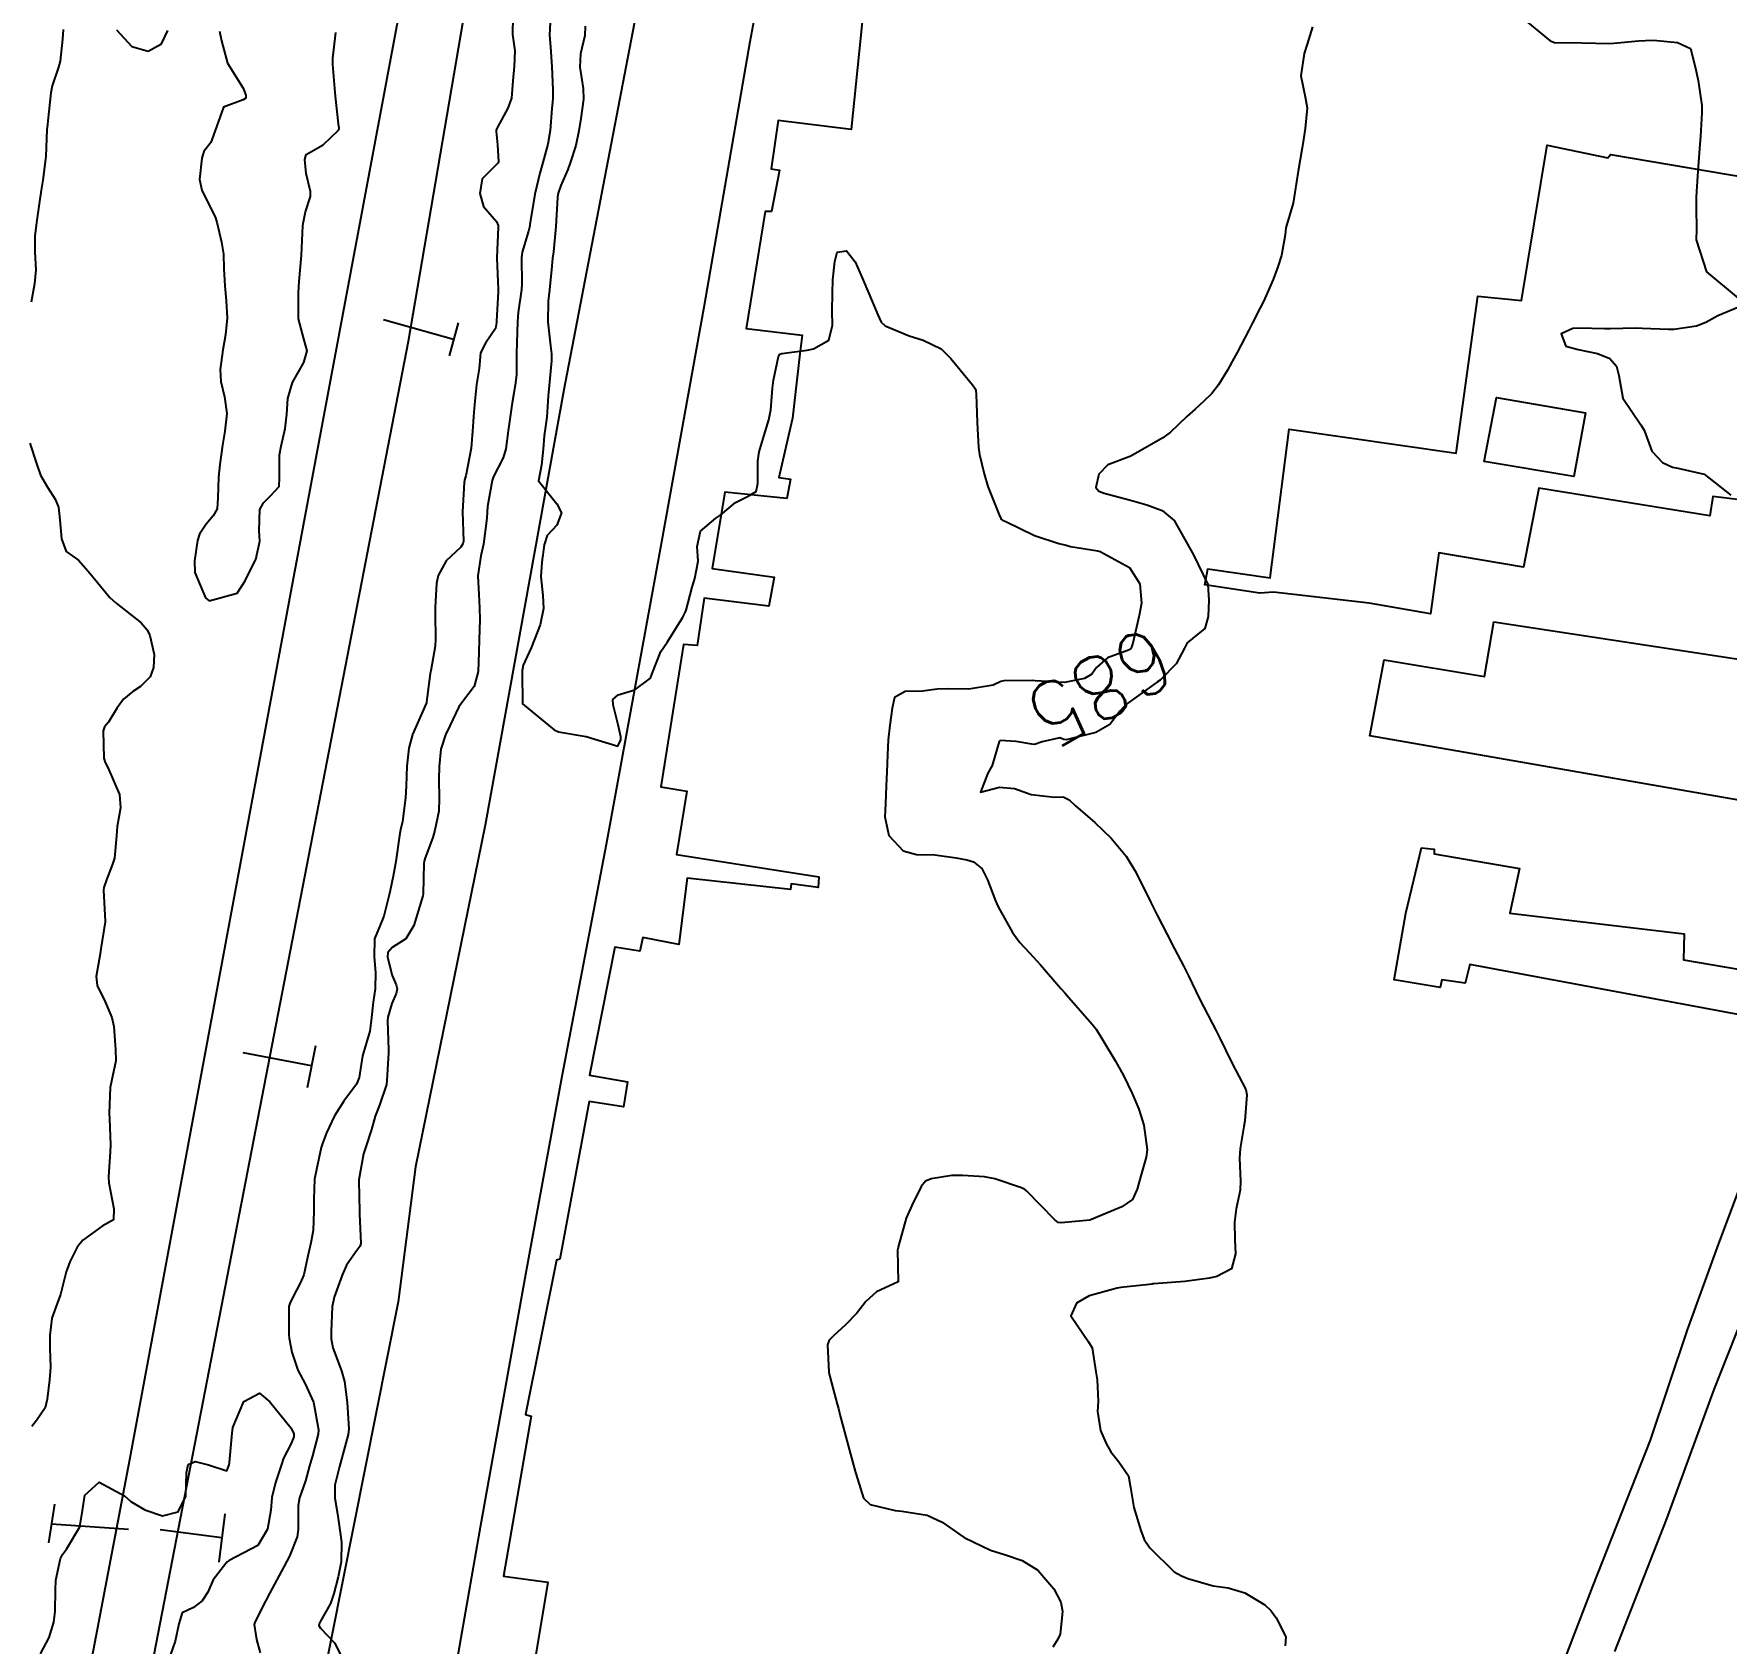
# Model space of a CAD drawing. Header units: metres. Extents: x 292545 to 299085, y 7450245 to 7463078.
# Drawn here: x 297020 to 297126.2, y 7453128 to 7453229 of the extents above; entities that cross this region are included whole.
import ezdxf
from ezdxf.enums import TextEntityAlignment as Align

# ---------------------------------------------------------------- set-up
doc = ezdxf.new("R2010")
doc.units = ezdxf.units.M
for name, color, linetype in [('Cotas', 45, 'Continuous'), ('Curvas de Nivel 1m', 11, 'Continuous'), ('Curvas de Nivel 5m', 15, 'Continuous'), ('Edificações', 30, 'Continuous'), ('Linha Férrea', 20, 'Continuous'), ('Pórtico', 62, 'Continuous'), ('Vias Primárias', 230, 'Continuous')]:
    doc.layers.add(name, color=color, linetype=linetype)
doc.styles.add('Style-STANDARD', font='STANDARD.shx')

msp = doc.modelspace()

# ---------------------------------------------------------------- linework, layer by layer
at = {"layer": 'Curvas de Nivel 1m', "flags": 128}
for points, elevation in [([(297050.04, 7453230.13), (297050.03, 7453228.99), (297050.17, 7453227.97), (297050.13, 7453226.99), (297050.04, 7453226.08), (297049.96, 7453224.99), (297049.73, 7453224.37), (297049.09, 7453223.17), (297049.03, 7453223.06), (297049.01, 7453223), (297049, 7453222.91), (297049.08, 7453222.07), (297049.14, 7453221), (297049.13, 7453220.95), (297049.07, 7453220.88), (297048.13, 7453219.94), (297047.97, 7453219.02), (297048.21, 7453218.19), (297049.03, 7453217.26), (297049.12, 7453217), (297049.12, 7453216.9), (297049.04, 7453215), (297049.04, 7453214.95), (297049.13, 7453213), (297049.13, 7453212.84), (297049.03, 7453211), (297049.03, 7453210.92), (297048.95, 7453210.55), (297048.32, 7453209.62), (297048.02, 7453209.01), (297047.93, 7453208.03), (297047.77, 7453207.02), (297047.63, 7453205.76), (297047.58, 7453205.02), (297047.53, 7453204.36), (297047.44, 7453203.02), (297047.1, 7453201.29), (297047.02, 7453201.03), (297046.98, 7453200.87), (297046.88, 7453199.03), (297046.94, 7453197.18), (297046.91, 7453197.03), (297046.78, 7453196.81), (297045.85, 7453195.96), (297045.35, 7453195.04), (297045.26, 7453194.54), (297045.18, 7453193.05), (297045.17, 7453192.6), (297045.19, 7453191.05), (297045.16, 7453190.59), (297044.89, 7453189.05), (297044.86, 7453188.88), (297044.67, 7453187.41), (297044.63, 7453187.09), (297044.62, 7453187.05), (297044.6, 7453186.99), (297043.74, 7453185.06), (297043.51, 7453184.19), (297043.39, 7453183.07), (297043.35, 7453181.82), (297043.31, 7453181.07), (297043.11, 7453179.6), (297043, 7453179.07), (297042.92, 7453178.72), (297042.7, 7453177.08), (297042.53, 7453176.16), (297042.34, 7453175.27), (297042.3, 7453175.08), (297041.95, 7453173.64), (297041.71, 7453173.09), (297041.35, 7453172.23), (297041.33, 7453171.09), (297041.43, 7453170.12), (297041.4, 7453169.09), (297041.28, 7453168.26), (297041.16, 7453167.09), (297041.07, 7453166.44), (297040.66, 7453165.1), (297040.61, 7453164.89), (297040.39, 7453163.52), (297040.22, 7453163.1), (297039.44, 7453162.04), (297038.85, 7453161.12), (297038.34, 7453160.04), (297038.09, 7453159.38), (297038.02, 7453159.13), (297037.72, 7453157.74), (297037.6, 7453157.14), (297037.55, 7453155.88), (297037.55, 7453155.14), (297037.5, 7453153.91), (297037.37, 7453153.14), (297037.16, 7453152.23), (297036.92, 7453151.14), (297036.72, 7453150.65), (297036.22, 7453149.7), (297036.04, 7453149.33), (297035.99, 7453149.15), (297035.99, 7453147.36), (297036.01, 7453147.15), (297036.18, 7453146.28), (297036.55, 7453145.15), (297037.01, 7453144.29), (297037.54, 7453143.14), (297037.85, 7453141.4), (297037.82, 7453141.13), (297037.46, 7453139.78), (297037.27, 7453139.14), (297037.02, 7453138.21), (297036.65, 7453137.14), (297036.57, 7453136.65), (297036.56, 7453135.14), (297036.51, 7453134.68), (297036.03, 7453133.47), (297035.86, 7453133.15), (297035.67, 7453132.81), (297034.78, 7453131.17), (297034.52, 7453130.65), (297033.98, 7453129.59), (297033.84, 7453129.31), (297033.81, 7453129.18), (297033.96, 7453128.25), (297034.18, 7453127.4)], 688), ([(297113.18, 7453230.24), (297115.17, 7453228.59), (297115.44, 7453228.49), (297117.17, 7453228.48), (297118.9, 7453228.44), (297119.17, 7453228.45), (297120.72, 7453228.6), (297121.17, 7453228.63), (297121.67, 7453228.64), (297123.17, 7453228.49), (297123.98, 7453228.11), (297124.29, 7453226.97), (297124.47, 7453226.11), (297124.69, 7453224.53), (297124.69, 7453224.1), (297124.62, 7453222.59), (297124.58, 7453222.11), (297124.47, 7453220.7), (297124.42, 7453220.11), (297124.35, 7453218.81), (297124.34, 7453218.11), (297124.36, 7453216.77), (297124.35, 7453216.11), (297124.99, 7453214.1), (297126.98, 7453212.45)], 684), ([(297021.81, 7453229.32), (297021.78, 7453228.7), (297021.63, 7453227.33), (297021.52, 7453226.94), (297021.13, 7453225.77), (297021.04, 7453225.33), (297020.85, 7453223.58), (297020.82, 7453223.33), (297020.79, 7453223.04), (297020.73, 7453221.34), (297020.53, 7453219.86), (297020.45, 7453219.34), (297020.35, 7453218.66), (297020.15, 7453217.34), (297020.03, 7453216.36), (297020.03, 7453215.34), (297020.1, 7453214.23), (297020.02, 7453213.34), (297019.8, 7453212.19)], 689), ([(297025.16, 7453229.29), (297026.13, 7453228.25), (297027.15, 7453227.95), (297027.99, 7453228.42), (297028.39, 7453229.25)], 688), ([(297031.62, 7453229.21), (297031.76, 7453228.6), (297032.14, 7453227.2), (297033.12, 7453225.62), (297033.29, 7453225.19), (297033.29, 7453225.01), (297033.11, 7453224.89), (297031.87, 7453224.44), (297031.44, 7453223.21), (297031.08, 7453222.21), (297030.65, 7453221.66), (297030.51, 7453221.23), (297030.38, 7453219.9), (297030.51, 7453219.23), (297031.03, 7453218.19), (297031.36, 7453217.54), (297031.47, 7453217.21), (297031.76, 7453215.96), (297031.87, 7453215.21), (297031.91, 7453214.28), (297031.96, 7453213.21), (297032.04, 7453212.28), (297032.1, 7453211.2), (297032, 7453210.14), (297031.83, 7453209.21), (297031.67, 7453207.97), (297031.72, 7453207.21), (297031.95, 7453206.26), (297032.08, 7453205.2), (297031.97, 7453204.1), (297031.82, 7453203.21), (297031.64, 7453202.01), (297031.56, 7453201.21), (297031.52, 7453199.91), (297031.48, 7453199.21), (297031.24, 7453198.78), (297030.8, 7453198.26), (297030.38, 7453197.63), (297030.24, 7453197.23), (297030.05, 7453195.95), (297030.07, 7453195.23), (297030.74, 7453193.63), (297030.97, 7453193.45), (297032.74, 7453193.93), (297033.25, 7453194.7), (297033.48, 7453195.18), (297033.92, 7453196.03), (297034.16, 7453197.18), (297034.12, 7453197.85), (297034.17, 7453199.18), (297034.39, 7453199.6), (297034.82, 7453200.01), (297035.37, 7453200.63), (297035.4, 7453201.16), (297035.39, 7453202.62), (297035.49, 7453203.16), (297035.76, 7453204.27), (297035.85, 7453205.16), (297035.91, 7453206.14), (297036.21, 7453207.16), (297036.92, 7453208.4), (297037.14, 7453209.14), (297036.93, 7453209.89), (297036.58, 7453211.15), (297036.58, 7453212.75), (297036.61, 7453213.15), (297036.63, 7453213.49), (297036.77, 7453215.14), (297036.86, 7453216.98), (297036.88, 7453217.14), (297037.03, 7453217.86), (297037.35, 7453218.83), (297037.35, 7453219.14), (297037.06, 7453220.28), (297036.99, 7453221.14), (297037.08, 7453221.47), (297038.14, 7453222.07), (297039.09, 7453222.99), (297039.14, 7453223.07), (297039.14, 7453223.12), (297039.1, 7453223.38), (297038.91, 7453225.12), (297038.89, 7453225.35), (297038.75, 7453227.12), (297038.75, 7453227.52), (297038.93, 7453229.12)], 688), ([(297052.39, 7453229.74), (297052.35, 7453228.96), (297052.41, 7453228.22), (297052.5, 7453226.96), (297052.56, 7453225.52), (297052.55, 7453224.96), (297052.49, 7453224.35), (297052.38, 7453222.96), (297052.24, 7453222.12), (297051.94, 7453220.97), (297051.74, 7453220.3), (297051.42, 7453218.97), (297051.11, 7453217.07), (297051.11, 7453216.98), (297051.09, 7453216.91), (297051.02, 7453216.65), (297050.64, 7453215.34), (297050.6, 7453214.98), (297050.61, 7453213.35), (297050.59, 7453212.98), (297050.39, 7453211.55), (297050.34, 7453210.99), (297050.3, 7453209.62), (297050.28, 7453208.99), (297050.27, 7453207.63), (297050.2, 7453206.99), (297050.01, 7453205.87), (297049.88, 7453204.99), (297049.75, 7453204.11), (297049.6, 7453202.99), (297049.43, 7453202.42), (297048.84, 7453201.25), (297048.75, 7453201), (297048.46, 7453199.36), (297048.43, 7453199.01), (297048.42, 7453198.63), (297048.21, 7453197.01), (297048.03, 7453196.26), (297047.85, 7453195.01), (297047.92, 7453193.84), (297047.96, 7453193.01), (297047.97, 7453192.25), (297047.94, 7453191.01), (297047.91, 7453190.22), (297047.87, 7453189.01), (297047.62, 7453188.07), (297046.82, 7453187.03), (297046.66, 7453186.8), (297046.08, 7453185.6), (297045.82, 7453185.04), (297045.53, 7453184.14), (297045.42, 7453183.04), (297045.41, 7453182.23), (297045.43, 7453181.04), (297045.39, 7453180.24), (297045.15, 7453179.04), (297045.02, 7453178.59), (297044.55, 7453177.31), (297044.48, 7453177.11), (297044.47, 7453177.05), (297044.46, 7453176.97), (297044.42, 7453175.05), (297044.4, 7453174.93), (297043.83, 7453173.06), (297043.33, 7453172.23), (297042.48, 7453171.69), (297042.19, 7453171.37), (297042.18, 7453171.08), (297042.46, 7453169.92), (297042.72, 7453169.34), (297042.78, 7453169.08), (297042.72, 7453168.8), (297042.44, 7453168.17), (297042.2, 7453167.31), (297042.18, 7453167.08), (297042.24, 7453165.25), (297042.24, 7453165.08), (297042.14, 7453163.33), (297042.11, 7453163.08), (297041.67, 7453161.78), (297041.4, 7453161.09), (297041.18, 7453160.26), (297040.8, 7453159.1), (297040.68, 7453158.74), (297040.38, 7453157.1), (297040.38, 7453157.03), (297040.41, 7453155.1), (297040.42, 7453154.96), (297040.5, 7453153.1), (297040.45, 7453152.91), (297040.26, 7453152.67), (297039.61, 7453151.74), (297039.34, 7453151.11), (297038.83, 7453149.73), (297038.7, 7453149.12), (297038.64, 7453147.57), (297038.65, 7453147.12), (297038.75, 7453146.56), (297039.28, 7453145.11), (297039.48, 7453144.44), (297039.65, 7453143.11), (297039.75, 7453141.47), (297039.71, 7453141.11), (297039.56, 7453140.56), (297039.17, 7453139.11), (297038.88, 7453137.92), (297038.86, 7453137.12), (297039.03, 7453136.14), (297039.19, 7453135.11), (297039.28, 7453134.36), (297039.27, 7453133.11), (297039.08, 7453132.18), (297038.8, 7453131.12), (297038.6, 7453130.51), (297037.98, 7453129.4), (297037.88, 7453129.23), (297037.86, 7453129.13), (297037.97, 7453128.96), (297038.86, 7453128.01), (297039.31, 7453127.11)], 687), ([(297054.59, 7453229.52), (297054.57, 7453228.94), (297054.3, 7453227.79), (297054.26, 7453226.94), (297054.46, 7453225.6), (297054.49, 7453224.94), (297054.31, 7453223.73), (297054.2, 7453222.94), (297054, 7453222.02), (297053.64, 7453220.94), (297053.49, 7453220.52), (297053.05, 7453219.51), (297052.91, 7453219.09), (297052.88, 7453218.95), (297052.86, 7453218.77), (297052.75, 7453216.95), (297052.59, 7453215.36), (297052.54, 7453214.96), (297052.49, 7453214.46), (297052.35, 7453212.96), (297052.26, 7453212.26), (297052.25, 7453210.96), (297052.42, 7453209.46), (297052.48, 7453208.96), (297052.48, 7453208.52), (297052.32, 7453206.96), (297052.26, 7453206.32), (297052.18, 7453204.97), (297052.02, 7453203.81), (297051.96, 7453202.97), (297051.84, 7453201.97), (297051.66, 7453200.97), (297052.81, 7453199.53), (297053.11, 7453198.96), (297052.8, 7453198.19), (297052.21, 7453197.55), (297052.02, 7453196.97), (297051.86, 7453195.88), (297051.8, 7453194.97), (297051.93, 7453193.78), (297051.98, 7453192.97), (297051.76, 7453191.94), (297051.39, 7453190.97), (297051.19, 7453190.5), (297050.7, 7453189.4), (297050.64, 7453189.04), (297050.64, 7453188.98), (297050.66, 7453186.98), (297052.65, 7453185.34), (297052.91, 7453185.22), (297054.64, 7453184.93), (297056.63, 7453184.32), (297056.82, 7453184.72), (297056.82, 7453184.91), (297056.65, 7453185.67), (297056.35, 7453186.91), (297056.32, 7453187.26), (297056.67, 7453187.55), (297057.71, 7453187.86), (297058.68, 7453188.58), (297058.8, 7453188.89), (297059.33, 7453190.26), (297059.75, 7453190.87), (297060.73, 7453192.42), (297060.87, 7453192.72), (297060.92, 7453192.86), (297061.3, 7453194.31), (297061.48, 7453194.85), (297061.68, 7453195.94), (297061.61, 7453196.85), (297061.82, 7453197.82), (297062.8, 7453198.63), (297063.1, 7453198.84), (297064.03, 7453199.61), (297064.82, 7453200.02), (297065.32, 7453200.31), (297065.43, 7453200.8), (297065.43, 7453202.22), (297065.51, 7453202.8), (297065.82, 7453203.85), (297066.12, 7453204.8), (297066.25, 7453205.43), (297066.36, 7453206.8), (297066.42, 7453207.29), (297066.73, 7453208.79), (297066.8, 7453208.92), (297066.93, 7453208.97), (297068.52, 7453209.18), (297068.93, 7453209.26), (297069.89, 7453209.8), (297070.11, 7453210.75), (297070.09, 7453211.62), (297070.11, 7453212.75), (297070.13, 7453213.6), (297070.26, 7453214.75), (297070.42, 7453215.33), (297071, 7453215.41), (297071.53, 7453214.73), (297071.98, 7453213.73), (297072.4, 7453212.73), (297072.96, 7453211.39), (297073.17, 7453210.93), (297073.42, 7453210.71), (297074.94, 7453210.07), (297075.81, 7453209.81), (297076.93, 7453209.26), (297077.54, 7453208.66), (297078.91, 7453207), (297079.06, 7453206.8), (297079.11, 7453206.65), (297079.13, 7453206.42), (297079.2, 7453204.65), (297079.29, 7453203.08), (297079.35, 7453202.64), (297079.63, 7453201.42), (297079.88, 7453200.63), (297080.59, 7453198.84), (297080.68, 7453198.62), (297080.73, 7453198.55), (297080.8, 7453198.51), (297080.99, 7453198.43), (297082.79, 7453197.55), (297084.33, 7453197.04), (297084.79, 7453196.93), (297085.07, 7453196.86), (297086.78, 7453196.58), (297086.92, 7453196.55), (297088.77, 7453195.54), (297089.41, 7453194.52), (297089.51, 7453193.29), (297089.37, 7453192.52), (297088.97, 7453190.78), (297088.89, 7453190.53), (297088.82, 7453190.42), (297088.71, 7453190.34), (297087.38, 7453189.87), (297086.69, 7453189.27), (297086.4, 7453188.84), (297085.94, 7453188.56), (297084.68, 7453188.32), (297082.85, 7453188.43), (297082.68, 7453188.44), (297080.87, 7453188.43), (297080.68, 7453188.38), (297080.21, 7453188.16), (297078.68, 7453187.89), (297077.41, 7453187.92), (297076.68, 7453187.89), (297075.77, 7453187.78), (297074.67, 7453187.75), (297074.01, 7453187.37), (297073.86, 7453186.71), (297073.72, 7453185.65), (297073.61, 7453184.71), (297073.57, 7453183.77), (297073.52, 7453182.71), (297073.49, 7453181.83), (297073.45, 7453180.71), (297073.41, 7453179.89), (297073.65, 7453178.71), (297074.55, 7453177.76), (297075.39, 7453177.53), (297076.55, 7453177.5), (297077.89, 7453177.31), (297078.55, 7453177.19), (297078.97, 7453177.07), (297079.5, 7453176.64), (297079.85, 7453175.94), (297080.35, 7453174.62), (297080.52, 7453174.24), (297081.41, 7453172.62), (297081.88, 7453172), (297082.48, 7453171.35), (297083.17, 7453170.59), (297084.46, 7453169.11), (297084.71, 7453168.83), (297084.93, 7453168.57), (297086.43, 7453166.88), (297086.68, 7453166.55), (297087.09, 7453165.87), (297087.89, 7453164.54), (297088.39, 7453163.64), (297088.93, 7453162.52), (297089.35, 7453161.54), (297089.66, 7453160.52), (297089.87, 7453158.99), (297089.82, 7453158.52), (297089.48, 7453157.35), (297089.24, 7453156.52), (297088.96, 7453155.86), (297088.29, 7453155.4), (297086.28, 7453154.56), (297084.47, 7453154.39), (297084.28, 7453154.42), (297084.08, 7453154.58), (297082.3, 7453156.41), (297082.2, 7453156.5), (297081.98, 7453156.6), (297080.31, 7453157.17), (297079.66, 7453157.29), (297078.31, 7453157.38), (297077.61, 7453157.36), (297076.31, 7453157.15), (297075.96, 7453157.02), (297075.69, 7453156.68), (297075.09, 7453155.48), (297074.74, 7453154.69), (297074.27, 7453152.96), (297074.21, 7453152.75), (297074.2, 7453152.7), (297074.23, 7453150.7), (297072.87, 7453150.07), (297072.22, 7453149.47), (297071.64, 7453148.73), (297070.94, 7453148), (297070.19, 7453147.31), (297069.91, 7453147.03), (297069.81, 7453146.75), (297069.89, 7453145.03), (297069.94, 7453144.75), (297070.15, 7453143.95), (297070.42, 7453143.02), (297070.49, 7453142.74), (297070.6, 7453142.28), (297071.02, 7453140.74), (297071.25, 7453139.88), (297071.57, 7453138.73), (297071.68, 7453138.32), (297072.07, 7453137.11), (297072.49, 7453136.72), (297074.06, 7453136.34), (297074.46, 7453136.29), (297076.06, 7453136.05), (297077, 7453135.61), (297078.05, 7453134.87), (297078.39, 7453134.65), (297080.04, 7453133.85), (297080.97, 7453133.55), (297082.03, 7453133.2), (297083, 7453132.59), (297084.01, 7453131.43), (297084.45, 7453130.58), (297084.56, 7453130), (297084.41, 7453128.58), (297084.27, 7453128.27), (297083.96, 7453127.77)], 686), ([(297126.97, 7453211.85), (297125.71, 7453211.34), (297124.96, 7453210.92), (297124.37, 7453210.69), (297122.95, 7453210.48), (297122.6, 7453210.47), (297120.95, 7453210.55), (297120.54, 7453210.56), (297118.95, 7453210.51), (297118.61, 7453210.51), (297116.95, 7453210.56), (297116.61, 7453210.54), (297115.86, 7453210.21), (297116.17, 7453209.43), (297116.93, 7453209.22), (297118.14, 7453208.97), (297118.93, 7453208.65), (297119.34, 7453208.17), (297119.49, 7453207.59), (297119.74, 7453206.16), (297120.88, 7453204.49), (297121.07, 7453204.15), (297121.57, 7453202.85), (297122.22, 7453202.13), (297122.85, 7453201.83), (297123.2, 7453201.77), (297124.84, 7453201.39), (297126.52, 7453200.08)], 684), ([(297019.73, 7453203.35), (297020.13, 7453202.06), (297020.4, 7453201.34), (297020.83, 7453200.57), (297021.32, 7453199.83), (297021.52, 7453199.33), (297021.61, 7453198.52), (297021.7, 7453197.33), (297022, 7453196.54), (297022.77, 7453195.99), (297023.39, 7453195.3), (297024.74, 7453193.65), (297025.15, 7453193.29), (297026.72, 7453192.07), (297027.08, 7453191.63), (297027.25, 7453191.26), (297027.52, 7453190.07), (297027.48, 7453189.26), (297027.27, 7453188.68), (297026.67, 7453188.06), (297026.19, 7453187.75), (297025.6, 7453187.28), (297025.21, 7453186.73), (297024.65, 7453185.82), (297024.41, 7453185.53), (297024.32, 7453185.29), (297024.36, 7453183.56), (297024.46, 7453183.29), (297024.62, 7453182.99), (297025.34, 7453181.28), (297025.41, 7453180.46), (297025.2, 7453179.28), (297025.16, 7453178.69), (297025.04, 7453177.29), (297024.92, 7453176.91), (297024.53, 7453175.94), (297024.37, 7453175.45), (297024.35, 7453175.29), (297024.45, 7453173.34), (297024.45, 7453173.29), (297024.18, 7453171.59), (297024.13, 7453171.29), (297023.89, 7453169.87), (297023.95, 7453169.3), (297024.44, 7453168.28), (297024.87, 7453167.29), (297024.99, 7453166.72), (297025.09, 7453165.28), (297025.11, 7453164.57), (297024.85, 7453163.29), (297024.77, 7453162.9), (297024.7, 7453161.29), (297024.72, 7453160.92), (297024.78, 7453159.29), (297024.76, 7453158.86), (297024.66, 7453157.29), (297024.68, 7453156.91), (297024.99, 7453155.28), (297024.97, 7453154.59), (297024.27, 7453154.18), (297023.04, 7453153.31), (297022.7, 7453152.87), (297022.24, 7453151.96), (297022.06, 7453151.49), (297022.01, 7453151.32), (297021.65, 7453149.89), (297021.44, 7453149.33), (297021.11, 7453148.42), (297020.97, 7453147.33), (297020.98, 7453146.53), (297021.01, 7453145.33), (297020.95, 7453144.54), (297020.81, 7453143.33), (297020.68, 7453142.79), (297020.13, 7453141.98), (297019.85, 7453141.62)], 689), ([(297020.39, 7453127.34), (297020.93, 7453128.36), (297021.22, 7453129.33), (297021.3, 7453130.01), (297021.33, 7453131.33), (297021.36, 7453131.97), (297021.65, 7453133.32), (297021.77, 7453133.58), (297022.03, 7453133.92), (297022.86, 7453135.31), (297023.02, 7453136.34), (297023.18, 7453137.3), (297024.08, 7453138.11), (297025.66, 7453137.27), (297026.07, 7453136.9), (297026.94, 7453136.38), (297028.05, 7453136), (297029.03, 7453136.26), (297029.51, 7453137.23), (297029.56, 7453138.7), (297029.67, 7453139.23), (297030.1, 7453139.41), (297030.94, 7453139.21), (297032.09, 7453138.84), (297032.23, 7453139.2), (297032.26, 7453139.36), (297032.42, 7453141.2), (297032.47, 7453141.54), (297033.16, 7453143.18), (297034.15, 7453143.7), (297034.79, 7453143.16), (297036.12, 7453141.51), (297036.29, 7453141.15), (297036.29, 7453140.97), (297036.11, 7453140.5), (297035.64, 7453139.62), (297035.49, 7453139.16), (297035.15, 7453138.09), (297034.92, 7453137.16), (297034.86, 7453136.36), (297034.65, 7453135.16), (297034.03, 7453134.15), (297032.23, 7453133.2), (297032.11, 7453133.11), (297032.02, 7453133.02), (297031.23, 7453131.99), (297030.89, 7453131.21), (297030.54, 7453130.67), (297029.99, 7453130.25), (297029.29, 7453129.92), (297029.08, 7453129.23), (297028.85, 7453128.13), (297028.53, 7453127.24)], 689)]:
    msp.add_lwpolyline(points, dxfattribs=dict(at, elevation=elevation))
at = {"layer": 'Curvas de Nivel 5m', "elevation": 685, "flags": 128}
msp.add_lwpolyline([(297100.25, 7453229.47), (297099.92, 7453228.4), (297099.74, 7453227.81), (297099.52, 7453226.4), (297099.8, 7453225.08), (297099.91, 7453224.4), (297099.79, 7453223.09), (297099.68, 7453222.4), (297099.6, 7453221.89), (297099.36, 7453220.41), (297099.04, 7453218.41), (297098.59, 7453216.85), (297098.53, 7453216.41), (297098.3, 7453215.12), (297098.07, 7453214.42), (297097.79, 7453213.62), (297097.27, 7453212.43), (297097.17, 7453212.23), (297096.96, 7453211.83), (297096.49, 7453210.9), (297096.25, 7453210.44), (297095.52, 7453209.04), (297095.21, 7453208.46), (297094.92, 7453207.92), (297094.36, 7453207.01), (297093.93, 7453206.47), (297093.41, 7453205.96), (297092.89, 7453205.48), (297092.36, 7453205.01), (297091.82, 7453204.49), (297091.33, 7453204.03), (297090.86, 7453203.67), (297088.85, 7453202.53), (297087.41, 7453201.98), (297086.84, 7453201.39), (297086.65, 7453200.55), (297086.83, 7453200.33), (297087.17, 7453200.21), (297088.82, 7453199.76), (297089.85, 7453199.48), (297090.81, 7453199.12), (297091.56, 7453198.49), (297092.6, 7453196.66), (297092.69, 7453196.48), (297092.78, 7453196.33), (297093.69, 7453194.47), (297093.74, 7453193.48), (297093.71, 7453192.47), (297093.49, 7453191.7), (297092.72, 7453191.08), (297092.39, 7453190.81), (297092.22, 7453190.48), (297091.69, 7453189.5), (297090.74, 7453188.5), (297090.68, 7453188.46), (297090.53, 7453188.35), (297088.67, 7453187.02), (297088.4, 7453186.8), (297088.18, 7453186.53), (297087.52, 7453185.68), (297086.65, 7453185.18), (297084.78, 7453184.72), (297084.64, 7453184.73), (297084.39, 7453184.84), (297083.28, 7453184.59), (297082.81, 7453184.43), (297082.64, 7453184.44), (297081.64, 7453184.61), (297080.64, 7453184.68), (297080.59, 7453184.62), (297080.14, 7453183.1), (297079.88, 7453182.63), (297079.4, 7453181.44), (297080.6, 7453181.74), (297081.55, 7453181.66), (297082.6, 7453181.29), (297084.06, 7453181.12), (297084.6, 7453181.15), (297084.98, 7453180.96), (297085.38, 7453180.57), (297086.58, 7453179.52), (297087.61, 7453178.54), (297088.55, 7453177.41), (297089.1, 7453176.52), (297089.68, 7453175.37), (297090.11, 7453174.51), (297090.51, 7453173.72), (297091.13, 7453172.5), (297091.59, 7453171.6), (297092.17, 7453170.48), (297092.46, 7453169.9), (297093.17, 7453168.47), (297093.96, 7453166.93), (297094.2, 7453166.46), (297094.42, 7453166.03), (297095.2, 7453164.45), (297096.06, 7453162.76), (297096.14, 7453162.44), (297096, 7453160.8), (297095.95, 7453160.44), (297095.72, 7453159.06), (297095.67, 7453158.45), (297095.74, 7453157.02), (297095.72, 7453156.45), (297095.47, 7453155.27), (297095.35, 7453154.45), (297095.37, 7453153.34), (297095.43, 7453152.45), (297095.17, 7453151.52), (297094.24, 7453151.02), (297093.78, 7453150.92), (297092.24, 7453150.72), (297090.29, 7453150.56), (297090.23, 7453150.56), (297090.19, 7453150.55), (297089.81, 7453150.51), (297088.41, 7453150.35), (297088.23, 7453150.33), (297088, 7453150.3), (297086.23, 7453149.82), (297085.43, 7453149.36), (297085.08, 7453148.57), (297086.19, 7453146.93), (297086.42, 7453146.56), (297086.66, 7453145.04), (297086.74, 7453144.55), (297086.8, 7453143.2), (297086.76, 7453142.55), (297086.95, 7453141.37), (297087.31, 7453140.54), (297087.6, 7453140.03), (297088.1, 7453139.39), (297088.7, 7453138.52), (297088.83, 7453137.78), (297089.04, 7453136.52), (297089.47, 7453135.09), (297089.69, 7453134.51), (297090.04, 7453133.99), (297091.57, 7453132.49), (297092.02, 7453132.24), (297092.42, 7453132.08), (297094.01, 7453131.62), (297094.97, 7453131.48), (297096, 7453131.18), (297097.26, 7453130.42), (297097.64, 7453130.07), (297097.98, 7453129.61), (297098.59, 7453128.4), (297098.53, 7453127.84)], dxfattribs=at)
at = {"layer": 'Edificações'}
for points in [[(297071.97, 7453229.8), (297071.29, 7453223.03), (297066.71, 7453223.59), (297066.27, 7453220.56), (297066.78, 7453220.48), (297066.28, 7453217.88), (297065.89, 7453217.89), (297064.7, 7453210.55), (297068.21, 7453210.12), (297068.06, 7453208.96), (297067.6, 7453204.91), (297066.75, 7453201.18), (297067.49, 7453201.09), (297067.25, 7453199.86), (297063.35, 7453200.26), (297062.56, 7453195.47), (297066.45, 7453194.93), (297066.12, 7453193.1), (297062.06, 7453193.61), (297061.62, 7453190.64), (297060.77, 7453190.7), (297059.33, 7453181.77), (297060.98, 7453181.49), (297060.33, 7453177.52), (297069.26, 7453176.12), (297069.21, 7453175.44), (297067.53, 7453175.67), (297067.47, 7453175.32), (297061, 7453176.03), (297060.47, 7453171.88), (297058.21, 7453172.3), (297058.02, 7453171.46), (297056.46, 7453171.7), (297054.86, 7453163.67), (297057.24, 7453163.25), (297056.99, 7453161.69), (297054.84, 7453162.02), (297053, 7453152.11), (297052.79, 7453152.05), (297050.85, 7453142.37), (297051.19, 7453142.27), (297049.45, 7453132.21), (297052.24, 7453131.84), (297050.62, 7453122.02)], [(297131.91, 7453199.2), (297125.39, 7453199.99), (297125.21, 7453198.79), (297114.47, 7453200.52), (297113.51, 7453195.56), (297108.18, 7453196.45), (297107.67, 7453192.63), (297103.82, 7453193.3), (297097.8, 7453193.99), (297096.95, 7453193.93), (297093.5, 7453194.44), (297093.69, 7453195.45), (297097.59, 7453194.89), (297098.79, 7453204.22), (297109.28, 7453202.72), (297110.64, 7453212.57), (297112.74, 7453212.36), (297113.38, 7453212.29), (297114.99, 7453222.04), (297118.8, 7453221.26), (297118.97, 7453221.47), (297127.73, 7453219.98)], [(297131.1, 7453180.23), (297103.86, 7453184.98), (297104.76, 7453189.74), (297111.05, 7453188.69), (297111.64, 7453192.12), (297130.43, 7453189.27)], [(297129.45, 7453167.01), (297110.14, 7453170.61), (297109.85, 7453169.45), (297108.38, 7453169.66), (297108.28, 7453169.18), (297105.38, 7453169.65), (297106.11, 7453173.83), (297107.09, 7453177.94), (297107.89, 7453177.86), (297107.9, 7453177.57), (297113.26, 7453176.65), (297112.65, 7453173.83), (297123.6, 7453172.54), (297123.54, 7453170.9), (297129.69, 7453169.86)], [(297115.2, 7453124.67), (297117.88, 7453131.63), (297121.47, 7453140.76), (297123.79, 7453147.68), (297125.77, 7453153.1), (297128.37, 7453160)]]:
    msp.add_lwpolyline(points, dxfattribs=at)
msp.add_lwpolyline([(297117.4, 7453205.25), (297116.66, 7453201.26), (297111.04, 7453202.19), (297111.8, 7453206.21)], close=True, dxfattribs=at)
at = {"layer": 'Linha Férrea', "linetype": 'Continuous'}
msp.add_lwpolyline([(297027.4, 7453126.66), (297043.49, 7453209.75), (297050.36, 7453249.95), (297053.56, 7453267.93), (297055.42, 7453280.15), (297060.26, 7453313.18), (297062.66, 7453332.78), (297064.97, 7453353.92), (297066.35, 7453373.39), (297067.92, 7453395.07), (297068.24, 7453416.71), (297068.65, 7453436.09), (297067.41, 7453456.07), (297066.44, 7453476.83), (297063.76, 7453498.24), (297060.21, 7453518.4), (297056.15, 7453538.66)], dxfattribs=at)
msp.add_lwpolyline([(297052.97, 7453532.52), (297057.38, 7453509.42), (297061.78, 7453479.22), (297062.17, 7453473.53), (297062.61, 7453468.93), (297063.1, 7453464.64, 0.036811), (297063.3, 7453463.62, -0.083644), (297063.49, 7453461.53, 0.027204), (297063.42, 7453457.36), (297064.35, 7453431.11), (297063.81, 7453397.91), (297061.84, 7453365.26), (297058.93, 7453334.64), (297055, 7453302.32), (297049.38, 7453269.07), (297045.98, 7453249.95), (297042.86, 7453230.15), (297036.14, 7453194.27), (297025.97, 7453139.52), (297022.09, 7453119.09)], format="xyb", dxfattribs=at)
at = {"layer": 'Pórtico'}
for points in [[(297046.33, 7453209.85), (297041.93, 7453211.08)], [(297046.62, 7453210.9), (297046.05, 7453208.82)], [(297037.65, 7453165.52), (297037.14, 7453162.88)], [(297037.4, 7453164.25), (297033.12, 7453165.08)], [(297021.27, 7453136.73), (297020.9, 7453134.3)], [(297031.96, 7453136.14), (297031.59, 7453133.09)], [(297021.08, 7453135.5), (297025.91, 7453135.17)], [(297031.78, 7453134.62), (297027.9, 7453135.13)]]:
    msp.add_lwpolyline(points, dxfattribs=at)
at = {"layer": 'Vias Primárias'}
for points in [[(297055.65, 7453256.29, -0.339018), (297060.46, 7453247.93), (297060.26, 7453244.6), (297057.97, 7453231.31), (297053.25, 7453206.7), (297048.3, 7453179.37), (297043.93, 7453157.91), (297042.85, 7453149.44), (297037.97, 7453124.92), (297043.24, 7453124.07), (297040.08, 7453102.66), (297042.28, 7453102.35), (297046.27, 7453125.38), (297048.03, 7453135.41), (297050.87, 7453151.18), (297053.14, 7453163.61), (297055.92, 7453178.16), (297059.37, 7453197.04), (297062.08, 7453212), (297064.95, 7453228.56), (297067.46, 7453241.96), (297068.54, 7453247.79, -0.38515), (297079.33, 7453253.7, 0.19463)], [(297079.33, 7453253.7), (297111.59, 7453248.29), (297127.84, 7453245.16, -0.343947), (297135.87, 7453235.97), (297136.55, 7453226.62), (297136.94, 7453214.53), (297137.08, 7453210.82), (297137.05, 7453208.25), (297136.5, 7453202.87), (297135.31, 7453193.24), (297133.76, 7453184.34), (297133.22, 7453176.9), (297132.43, 7453167.49), (297130.97, 7453158.13), (297129.97, 7453155.35), (297125.45, 7453143.93), (297122.49, 7453135.81), (297119.21, 7453127.48)]]:
    msp.add_lwpolyline(points, format="xyb", dxfattribs=at)

# ---------------------------------------------------------------- texts
at = {"layer": 'Cotas', "style": 'Style-STANDARD'}
msp.add_text('685', height=4, rotation=209.4029, dxfattribs=at).set_placement((297086.96, 7453188, 685), align=Align.MIDDLE_CENTER)

doc.saveas('drawing.dxf')
